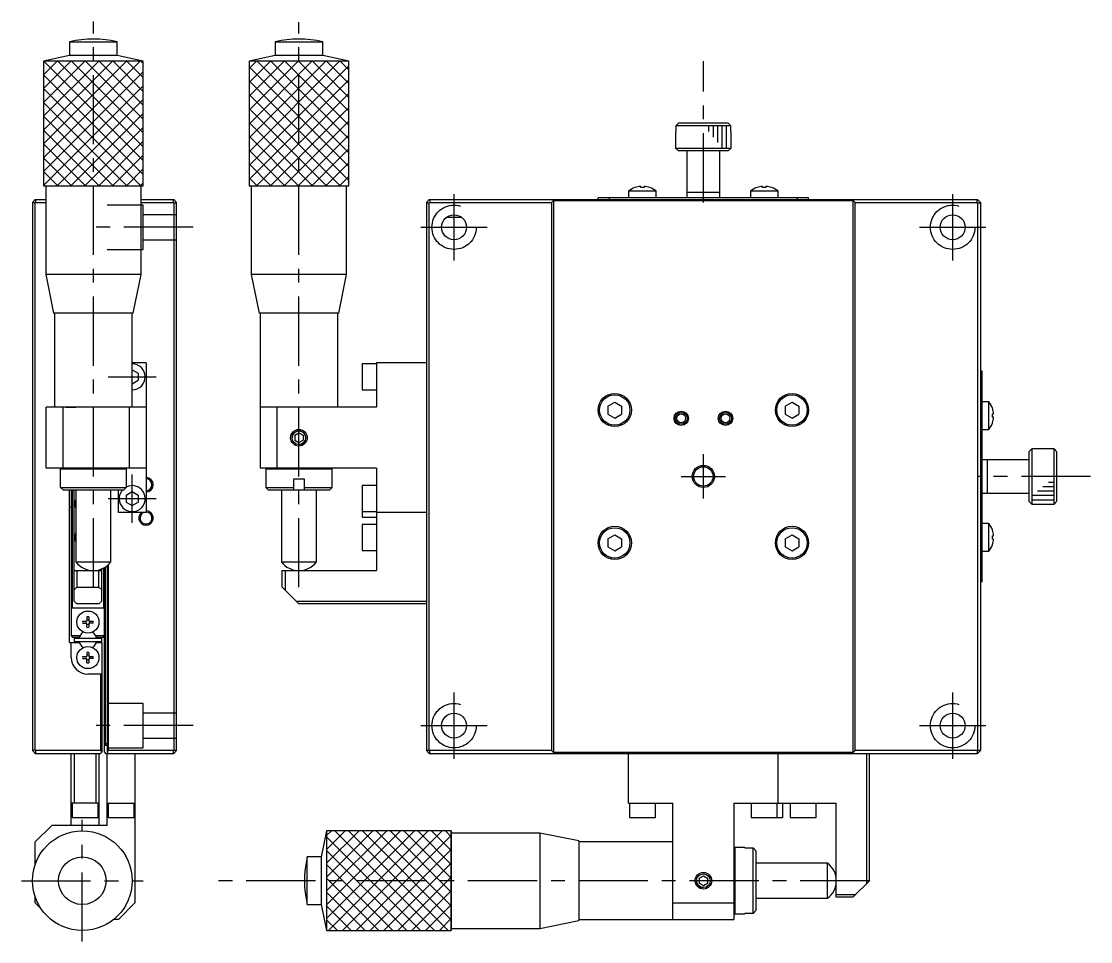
# Model space of a CAD drawing. Extents: x 70 to 511, y -30 to 239.
# Drawn here: x 318 to 511, y 40.5 to 206.7 of the extents above; entities that cross this region are included whole.
import ezdxf

# ---------------------------------------------------------------- set-up
doc = ezdxf.new("R2010")
doc.units = 0
doc.header["$LTSCALE"] = 10
doc.linetypes.add('CENTER', pattern=[2, 1.25, -0.25, 0.25, -0.25])
doc.linetypes.add('DASHED', pattern=[3.5, 2, -1.5])
doc.layers.get('0').update_dxf_attribs({"linetype": 'CONTINUOUS'})
doc.layers.add('CENTER', color=1, linetype='CENTER')

msp = doc.modelspace()

# ---------------------------------------------------------------- linework, layer by layer
at = {"color": 7, "linetype": 'CONTINUOUS'}
for p, q in [((326.7, 202.975), (335.3, 202.975)), ((326.7, 202.975), (326.7, 200.475)), ((335.3, 200.475), (335.3, 202.975)), ((363.8, 202.975), (363.8, 200.475)), ((363.8, 202.975), (372.4, 202.975)), ((372.4, 200.475), (372.4, 202.975)), ((326.7, 200.475), (322, 199.475)), ((340, 199.475), (322, 199.475)), ((322, 199.475), (322, 176.975)), ((322, 199.475), (322, 176.975)), ((340, 199.475), (322, 199.475)), ((335.3, 200.475), (326.7, 200.475)), ((340, 199.475), (335.3, 200.475)), ((340, 176.975), (340, 199.475)), ((340, 176.975), (340, 199.475)), ((363.8, 200.475), (359.1, 199.475)), ((377.1, 199.475), (359.1, 199.475)), ((359.1, 199.475), (359.1, 176.975)), ((359.1, 199.475), (359.1, 176.975)), ((377.1, 199.475), (359.1, 199.475)), ((372.4, 200.475), (363.8, 200.475)), ((377.1, 199.475), (372.4, 200.475)), ((377.1, 176.975), (377.1, 199.475)), ((377.1, 176.975), (377.1, 199.475)), ((436.125063, 187.775), (436.627864, 188.275)), ((446.074937, 187.775), (436.125063, 187.775)), ((436.125063, 187.775), (436.125063, 186.775)), ((445.572136, 188.275), (436.627864, 188.275)), ((445.572136, 188.275), (446.074937, 187.775)), ((446.074937, 186.775), (446.074937, 187.775)), ((436.1, 186.775), (436.1, 183.775)), ((436.125063, 186.775), (436.1, 186.775)), ((446.1, 186.775), (446.074937, 186.775)), ((446.1, 183.775), (446.1, 186.775)), ((436.1, 183.775), (446.1, 183.775)), ((436.1, 183.775), (436.6, 183.275)), ((445.6, 183.275), (446.1, 183.775)), ((445.6, 183.275), (436.6, 183.275)), ((438.1, 183.275), (438.1, 174.775)), ((444.1, 174.775), (444.1, 183.275)), ((322, 176.975), (340, 176.975)), ((322, 176.975), (340, 176.975)), ((322.4, 176.975), (322.4, 160.975)), ((339.6, 160.975), (339.6, 176.975)), ((359.1, 176.975), (377.1, 176.975)), ((359.1, 176.975), (377.1, 176.975)), ((359.5, 176.975), (359.5, 160.975)), ((376.7, 160.975), (376.7, 176.975)), ((427.6, 175.997499), (427.6, 174.775)), ((432.6, 175.997499), (427.6, 175.997499)), ((428.783755, 176.640302), (428.75, 176.640302)), ((429.8, 176.640302), (429.8, 176.852436)), ((430.4, 176.640302), (429.8, 176.640302)), ((430.4, 176.852436), (430.4, 176.640302)), ((431.45, 176.640302), (431.416245, 176.640302)), ((432.6, 174.775), (432.6, 175.997499)), ((444.1, 175.775), (438.1, 175.775)), ((449.6, 175.997499), (449.6, 174.775)), ((454.6, 175.997499), (449.6, 175.997499)), ((450.783755, 176.640302), (450.75, 176.640302)), ((451.8, 176.640302), (451.8, 176.852436)), ((452.4, 176.640302), (451.8, 176.640302)), ((452.4, 176.852436), (452.4, 176.640302)), ((453.45, 176.640302), (453.416245, 176.640302)), ((454.6, 174.775), (454.6, 175.997499)), ((320.5, 174.475), (320, 173.975)), ((320, 173.975), (320, 74.975)), ((320.5, 173.875), (320, 173.875)), ((320.5, 174.475), (322.4, 174.475)), ((320.5, 173.875), (320.6, 173.975)), ((320.5, 75.075), (320.5, 173.875)), ((320.6, 173.975), (320.6, 174.475)), ((320.6, 173.975), (322.4, 173.975)), ((339.6, 174.475), (345.5, 174.475)), ((339.6, 173.975), (345.4, 173.975)), ((345.4, 174.475), (345.4, 173.975)), ((345.4, 173.975), (345.5, 173.875)), ((346, 173.975), (345.5, 174.475)), ((345.5, 173.875), (346, 173.875)), ((345.5, 173.875), (345.5, 75.075)), ((346, 74.975), (346, 173.975)), ((391.6, 174.475), (391.1, 173.975)), ((391.1, 173.975), (391.1, 74.975)), ((391.1, 173.875), (391.6, 173.875)), ((391.6, 174.475), (490.6, 174.475)), ((391.6, 173.875), (391.7, 173.975)), ((391.6, 75.075), (391.6, 173.875)), ((391.7, 174.475), (391.7, 173.975)), ((391.7, 173.975), (413.7, 173.975)), ((413.7, 173.975), (414.05, 174.325)), ((413.7, 173.975), (413.7, 74.975)), ((414.05, 174.325), (468.15, 174.325)), ((414.05, 174.325), (414.05, 74.625)), ((422.1, 174.475), (422.1, 174.775)), ((460.1, 174.775), (422.1, 174.775)), ((460.1, 174.475), (460.1, 174.775)), ((468.15, 174.325), (468.5, 173.975)), ((468.15, 74.625), (468.15, 174.325)), ((468.5, 173.975), (490.5, 173.975)), ((468.5, 74.975), (468.5, 173.975)), ((490.5, 173.975), (490.5, 174.475)), ((490.5, 173.975), (490.6, 173.875)), ((491.1, 173.975), (490.6, 174.475)), ((490.6, 173.875), (491.1, 173.875)), ((490.6, 173.875), (490.6, 75.075)), ((491.1, 173.975), (491.1, 74.975)), ((394.803008, 171.313562), (397.396992, 171.313562)), ((339.6, 160.975), (322.4, 160.975)), ((322.4, 160.975), (323.8, 153.975)), ((338.2, 153.975), (339.6, 160.975)), ((359.5, 160.975), (360.9, 153.975)), ((376.7, 160.975), (359.5, 160.975)), ((375.3, 153.975), (376.7, 160.975)), ((338.2, 153.975), (323.8, 153.975)), ((324, 153.975), (324, 136.975)), ((338, 136.975), (338, 153.975)), ((375.3, 153.975), (360.9, 153.975)), ((361.1, 153.975), (361.1, 125.975)), ((375.1, 136.975), (375.1, 153.975)), ((340.5, 144.975), (338, 144.975)), ((340.5, 144.975), (340.5, 117.975)), ((382.1, 144.825), (379.5, 144.825)), ((379.5, 144.825), (379.5, 140.125)), ((382.1, 144.975), (382.1, 136.975)), ((391.1, 144.975), (382.1, 144.975)), ((338, 143.745171), (339.1, 143.110085)), ((339.1, 143.110085), (339.1, 141.839915)), ((491.4, 143.475), (491.1, 143.475)), ((491.4, 105.475), (491.4, 143.475)), ((338, 141.204829), (339.1, 141.839915)), ((379.5, 140.125), (382.1, 140.125)), ((423.85, 137.196688), (425.1, 137.918376)), ((423.85, 137.196688), (423.85, 135.753312)), ((425.1, 137.918376), (426.35, 137.196688)), ((426.35, 137.196688), (426.35, 135.753312)), ((455.85, 137.196688), (457.1, 137.918376)), ((455.85, 137.196688), (455.85, 135.753312)), ((457.1, 137.918376), (458.35, 137.196688)), ((458.35, 137.196688), (458.35, 135.753312)), ((492.622499, 137.975), (491.4, 137.975)), ((492.622499, 132.975), (492.622499, 137.975)), ((322.5, 125.975), (322.5, 136.975)), ((340.5, 136.975), (322.5, 136.975)), ((325.5, 136.975), (325.5, 125.975)), ((337.5, 125.975), (337.5, 136.975)), ((382.1, 136.975), (361.1, 136.975)), ((364.1, 136.975), (364.1, 125.975)), ((423.85, 135.753312), (425.1, 135.031624)), ((425.1, 135.031624), (426.35, 135.753312)), ((455.85, 135.753312), (457.1, 135.031624)), ((457.1, 135.031624), (458.35, 135.753312)), ((493.265302, 136.791245), (493.265302, 136.825)), ((493.265302, 135.775), (493.477436, 135.775)), ((493.265302, 135.175), (493.265302, 135.775)), ((493.477436, 135.175), (493.265302, 135.175)), ((493.265302, 134.125), (493.265302, 134.158755)), ((367.35, 131.908013), (368.1, 132.341025)), ((367.35, 131.908013), (367.35, 131.041987)), ((368.1, 132.341025), (368.85, 131.908013)), ((368.85, 131.908013), (368.85, 131.041987)), ((491.4, 132.975), (492.622499, 132.975)), ((367.35, 131.041987), (368.1, 130.608975)), ((368.1, 130.608975), (368.85, 131.041987)), ((500.4, 129.475), (499.9, 128.975)), ((500.4, 129.475), (500.4, 119.475)), ((503.4, 129.475), (500.4, 129.475)), ((503.4, 129.449899), (503.4, 129.475)), ((504.4, 129.449899), (503.4, 129.449899)), ((504.4, 119.500025), (504.4, 129.449899)), ((504.4, 129.449899), (504.9, 128.947098)), ((499.9, 127.475), (491.4, 127.475)), ((492.4, 121.475), (492.4, 127.475)), ((499.9, 119.975), (499.9, 128.975)), ((504.9, 120.002826), (504.9, 128.947098)), ((340.5, 125.975), (322.5, 125.975)), ((325.2, 125.975), (325, 125.775)), ((337, 125.775), (325, 125.775)), ((325, 125.775), (325, 123.975)), ((337, 125.775), (336.8, 125.975)), ((337, 123.975), (337, 125.775)), ((382.1, 125.975), (361.1, 125.975)), ((362.3, 125.975), (362.1, 125.775)), ((362.1, 125.775), (362.1, 122.475)), ((374.1, 125.775), (362.1, 125.775)), ((374.1, 125.775), (373.9, 125.975)), ((374.1, 122.475), (374.1, 125.775)), ((382.1, 125.975), (382.1, 107.475)), ((325.08392, 123.975), (325, 123.975)), ((325.08392, 122.475), (325.08392, 123.975)), ((337, 123.975), (336.91608, 123.975)), ((336.91608, 123.975), (336.91608, 122.475)), ((369.1, 123.975), (367.1, 123.975)), ((367.1, 123.975), (367.1, 121.975)), ((369.1, 121.975), (369.1, 123.975)), ((325.08392, 122.475), (336.91608, 122.475)), ((325.591673, 121.975), (325.08392, 122.475)), ((336.408327, 121.975), (325.591673, 121.975)), ((326.7, 94.475), (326.7, 121.975)), ((327, 121.975), (327, 95.675)), ((327.2, 100.675), (327.2, 121.975)), ((327.5, 101.975), (327.5, 121.975)), ((327.825, 121.975), (327.825, 109.04218)), ((334.175, 109.04218), (334.175, 121.975)), ((335.5, 117.975), (335.5, 121.97498)), ((336.91608, 122.475), (336.408327, 121.975)), ((336.9, 121.110085), (338, 121.745171)), ((338, 121.745171), (339.1, 121.110085)), ((362.1, 122.475), (367.1, 122.475)), ((362.1, 122.475), (362.6, 121.975)), ((373.6, 121.975), (362.6, 121.975)), ((364.925, 121.975), (364.925, 109.04218)), ((369.1, 122.475), (374.1, 122.475)), ((371.275, 109.04218), (371.275, 121.975)), ((373.6, 121.975), (374.1, 122.475)), ((382.1, 122.825), (379.5, 122.825)), ((379.5, 122.825), (379.5, 117.125)), ((336.9, 121.110085), (336.9, 119.839915)), ((336.9, 119.839915), (338, 119.204829)), ((338, 119.204829), (339.1, 119.839915)), ((339.1, 121.110085), (339.1, 119.839915)), ((491.4, 121.475), (499.9, 121.475)), ((499.9, 119.975), (500.4, 119.475)), ((504.9, 120.002826), (504.4, 119.500025)), ((326.7, 118.975), (327, 118.975)), ((340.5, 117.975), (335.5, 117.975)), ((379.5, 118.125), (382.1, 118.125)), ((391.1, 117.975), (382.1, 117.975)), ((500.4, 119.475), (503.4, 119.475)), ((503.4, 119.475), (503.4, 119.500101)), ((503.4, 119.500025), (504.4, 119.500025)), ((379.5, 117.125), (382.1, 117.125)), ((382.1, 115.825), (379.5, 115.825)), ((379.5, 115.825), (379.5, 111.125)), ((492.622499, 115.975), (491.4, 115.975)), ((492.622499, 110.975), (492.622499, 115.975)), ((423.85, 113.196688), (425.1, 113.918376)), ((425.1, 113.918376), (426.35, 113.196688)), ((455.85, 113.196688), (457.1, 113.918376)), ((457.1, 113.918376), (458.35, 113.196688)), ((493.265302, 114.791245), (493.265302, 114.825)), ((423.85, 113.196688), (423.85, 111.753312)), ((426.35, 113.196688), (426.35, 111.753312)), ((455.85, 113.196688), (455.85, 111.753312)), ((458.35, 113.196688), (458.35, 111.753312)), ((493.265302, 113.775), (493.477436, 113.775)), ((493.265302, 113.175), (493.265302, 113.775)), ((493.477436, 113.175), (493.265302, 113.175)), ((493.265302, 112.125), (493.265302, 112.158755)), ((379.5, 111.125), (382.1, 111.125)), ((423.85, 111.753312), (425.1, 111.031624)), ((425.1, 111.031624), (426.35, 111.753312)), ((455.85, 111.753312), (457.1, 111.031624)), ((457.1, 111.031624), (458.35, 111.753312)), ((491.4, 110.975), (492.622499, 110.975)), ((327.825, 109.04218), (334.175, 109.04218)), ((333.2, 76.175), (333.2, 108.134498)), ((333.5, 108.352657), (333.5, 74.675)), ((333.7, 74.975), (333.7, 108.523885)), ((364.925, 109.04218), (371.275, 109.04218)), ((327.5, 107.475), (332.5, 107.475)), ((328, 107.475), (328, 104.475)), ((332, 104.475), (332, 107.475)), ((332.5, 101.975), (332.5, 107.767057)), ((332.8, 107.903042), (332.8, 100.675)), ((333, 74.675), (333, 108.011055)), ((365.1, 104.475), (365.1, 107.475)), ((365.1, 107.475), (382.1, 107.475)), ((365.6, 107.475), (365.6, 103.975)), ((328, 104.475), (327.5, 103.975)), ((328, 104.475), (332, 104.475)), ((332.5, 103.975), (332, 104.475)), ((368.1, 101.475), (365.1, 104.475)), ((491.4, 105.475), (491.1, 105.475)), ((333, 100.675), (327, 100.675)), ((327.5, 101.975), (328, 101.475)), ((332, 101.475), (328, 101.475)), ((332.5, 101.975), (332, 101.475)), ((367.6, 101.975), (391.1, 101.975)), ((391.1, 101.475), (368.1, 101.475)), ((329.8, 99.103709), (329.8, 98.375)), ((330.2, 99.103709), (330.2, 98.375)), ((329.071291, 98.375), (329.8, 98.375)), ((329.071291, 97.975), (329.8, 97.975)), ((329.8, 97.246291), (329.8, 97.975)), ((330.2, 98.375), (330.928709, 98.375)), ((330.2, 97.975), (330.2, 97.246291)), ((330.928709, 97.975), (330.2, 97.975)), ((327, 95.775), (328.628812, 95.775)), ((327, 95.675), (327.2, 95.475)), ((327.2, 95.475), (328.455588, 95.475)), ((327.5, 95.275002), (332.5, 95.275002)), ((327.5, 95.275), (327.5, 94.675)), ((327.5, 94.675), (332.5, 94.675)), ((328.625185, 95.76875), (328.455588, 95.475)), ((331.371188, 95.775), (333, 95.775)), ((331.374815, 95.76875), (331.544412, 95.475)), ((331.544412, 95.475), (332.8, 95.475)), ((332.5, 94.675), (332.5, 95.275)), ((332.8, 95.475), (333, 95.675)), ((326.7, 94.475), (328.455588, 94.475)), ((327, 91.775), (327, 94.475)), ((328.455588, 94.475), (328.625185, 94.18125)), ((329.8, 92.703709), (329.8, 91.975)), ((330.2, 92.703709), (330.2, 91.975)), ((331.374815, 94.18125), (331.544412, 94.475)), ((331.544412, 94.475), (332.5, 94.475)), ((332.5, 94.475), (332.5, 74.675)), ((329.071291, 91.975), (329.8, 91.975)), ((329.071291, 91.575), (329.8, 91.575)), ((329.8, 90.846291), (329.8, 91.575)), ((330.2, 91.975), (330.928709, 91.975)), ((330.2, 91.575), (330.2, 90.846291)), ((330.928709, 91.575), (330.2, 91.575)), ((332.5, 88.775), (330, 88.775)), ((332.3, 88.775), (332.3, 74.975)), ((333.2, 76.175), (333, 75.975)), ((333.5, 75.875), (333, 75.875)), ((333.5, 76.175), (333.2, 76.175)), ((320.5, 75.075), (320, 75.075)), ((320.5, 74.475), (320, 74.975)), ((320.6, 74.975), (320.5, 75.075)), ((320.5, 74.475), (332.3, 74.475)), ((332.3, 74.975), (320.6, 74.975)), ((320.6, 74.475), (320.6, 74.975)), ((327, 61.475), (327, 74.475)), ((327.5, 74.475), (327.5, 65.475)), ((331.5, 65.475), (331.5, 74.475)), ((332, 74.475), (332, 61.475)), ((332.5, 74.775), (332.3, 74.975)), ((332.5, 74.675), (332.3, 74.475)), ((333, 74.675), (333.2, 74.475)), ((333.2, 74.475), (345.5, 74.475)), ((333.7, 74.975), (333.5, 74.775)), ((333.5, 74.675), (333.7, 74.475)), ((333.5, 61.475), (333.5, 74.475)), ((345.4, 74.975), (333.7, 74.975)), ((338.5, 74.475), (338.5, 47.475)), ((345.5, 75.075), (345.4, 74.975)), ((345.4, 74.975), (345.4, 74.475)), ((345.5, 75.075), (346, 75.075)), ((346, 74.975), (345.5, 74.475)), ((391.1, 75.075), (391.6, 75.075)), ((391.1, 74.975), (391.6, 74.475)), ((391.7, 74.975), (391.6, 75.075)), ((391.6, 74.475), (490.6, 74.475)), ((413.7, 74.975), (391.7, 74.975)), ((391.7, 74.475), (391.7, 74.975)), ((414.05, 74.625), (413.7, 74.975)), ((468.15, 74.625), (414.05, 74.625)), ((427.6, 65.475), (427.6, 74.475)), ((454.6, 65.475), (454.6, 74.475)), ((468.5, 74.975), (468.15, 74.625)), ((490.5, 74.975), (468.5, 74.975)), ((470.6, 50.975), (470.6, 74.475)), ((471.1, 51.475), (471.1, 74.475)), ((490.6, 75.075), (490.5, 74.975)), ((490.5, 74.975), (490.5, 74.475)), ((490.6, 75.075), (491.1, 75.075)), ((490.6, 74.475), (491.1, 74.975)), ((332, 65.475), (327, 65.475)), ((327.15, 65.475), (327.15, 62.875)), ((331.85, 62.875), (331.85, 65.475)), ((333.5, 65.475), (338.5, 65.475)), ((333.65, 65.475), (333.65, 62.875)), ((338.35, 62.875), (338.35, 65.475)), ((427.6, 65.475), (435.6, 65.475)), ((427.75, 65.475), (427.75, 62.875)), ((432.45, 62.875), (432.45, 65.475)), ((435.6, 44.475), (435.6, 65.475)), ((446.6, 65.475), (465.1, 65.475)), ((446.6, 65.475), (446.6, 44.475)), ((449.75, 65.475), (449.75, 62.875)), ((454.45, 62.875), (454.45, 65.475)), ((455.45, 62.875), (455.45, 65.475)), ((456.75, 65.475), (456.75, 62.875)), ((461.45, 62.875), (461.45, 65.475)), ((465.1, 48.475), (465.1, 65.475)), ((327.15, 62.875), (331.85, 62.875)), ((333.65, 62.875), (338.35, 62.875)), ((427.75, 62.875), (432.45, 62.875)), ((449.75, 62.875), (455.45, 62.875)), ((456.75, 62.875), (461.45, 62.875)), ((323.5, 61.475), (320.5, 58.475)), ((333.5, 61.475), (323.5, 61.475)), ((373.1, 60.475), (372.1, 55.775)), ((373.1, 60.475), (373.1, 42.475)), ((395.6, 60.475), (373.1, 60.475)), ((395.6, 60.475), (373.1, 60.475)), ((373.1, 60.475), (373.1, 42.475)), ((395.6, 60.475), (395.6, 42.475)), ((395.6, 42.475), (395.6, 60.475)), ((411.6, 60.075), (395.6, 60.075)), ((418.6, 58.675), (411.6, 60.075)), ((411.6, 60.075), (411.6, 42.875)), ((320.5, 54.43304), (320.5, 58.475)), ((418.6, 58.675), (418.6, 44.275)), ((435.6, 58.475), (418.6, 58.475)), ((446.8, 57.475), (446.6, 57.275)), ((446.8, 57.475), (446.8, 45.475)), ((448.6, 57.475), (446.8, 57.475)), ((448.6, 57.475), (448.6, 57.39108)), ((448.6, 57.39108), (450.1, 57.39108)), ((450.1, 45.55892), (450.1, 57.39108)), ((450.1, 57.39108), (450.6, 56.883327)), ((450.6, 56.883327), (450.6, 46.066673)), ((372.1, 55.775), (369.6, 55.775)), ((369.6, 47.175), (369.6, 55.775)), ((372.1, 55.775), (372.1, 47.175)), ((463.53282, 54.65), (450.6, 54.65)), ((463.53282, 48.3), (463.53282, 54.65)), ((440.35, 51.908013), (441.1, 52.341025)), ((441.1, 52.341025), (441.85, 51.908013)), ((440.35, 51.908013), (440.35, 51.041987)), ((440.35, 51.041987), (441.1, 50.608975)), ((441.1, 50.608975), (441.85, 51.041987)), ((441.85, 51.908013), (441.85, 51.041987)), ((471.1, 51.475), (468.1, 48.475)), ((320.5, 47.475), (320.5, 48.51696)), ((450.6, 48.3), (463.53282, 48.3)), ((465.1, 48.975), (468.6, 48.975)), ((468.1, 48.475), (465.1, 48.475)), ((320.5, 47.475), (321.551042, 46.423958)), ((338.5, 47.475), (335.5, 44.475)), ((369.6, 47.175), (372.1, 47.175)), ((372.1, 47.175), (373.1, 42.475)), ((435.6, 47.475), (446.6, 47.475)), ((335.5, 44.475), (334.656854, 44.475)), ((418.6, 44.475), (446.6, 44.475)), ((446.6, 45.675), (446.8, 45.475)), ((446.8, 45.475), (448.6, 45.475)), ((450.1, 45.55892), (448.6, 45.55892)), ((448.6, 45.55892), (448.6, 45.475)), ((450.6, 46.066673), (450.1, 45.55892)), ((373.1, 42.475), (395.6, 42.475)), ((373.1, 42.475), (395.6, 42.475)), ((395.6, 42.875), (411.6, 42.875)), ((411.6, 42.875), (418.6, 44.275))]:
    msp.add_line(p, q, dxfattribs=at)
at = {"color": 3, "linetype": 'CONTINUOUS'}
for p, q in [((322, 197.025), (324.45, 199.475)), ((322, 194.525), (326.95, 199.475)), ((322, 192.025), (329.45, 199.475)), ((322, 189.525), (331.95, 199.475)), ((322, 187.025), (334.45, 199.475)), ((322, 184.525), (336.95, 199.475)), ((322, 182.025), (339.45, 199.475)), ((322.05, 199.475), (340, 181.525)), ((324.55, 199.475), (340, 184.025)), ((327.05, 199.475), (340, 186.525)), ((329.55, 199.475), (340, 189.025)), ((332.05, 199.475), (340, 191.525)), ((334.55, 199.475), (340, 194.025)), ((337.05, 199.475), (340, 196.525)), ((339.55, 199.475), (340, 199.025)), ((359.1, 198.125), (360.45, 199.475)), ((359.1, 195.625), (362.95, 199.475)), ((359.1, 193.125), (365.45, 199.475)), ((359.1, 190.625), (367.95, 199.475)), ((359.1, 188.125), (370.45, 199.475)), ((359.1, 185.625), (372.95, 199.475)), ((359.1, 183.125), (375.45, 199.475)), ((360.55, 199.475), (377.1, 182.925)), ((363.05, 199.475), (377.1, 185.425)), ((365.55, 199.475), (377.1, 187.925)), ((368.05, 199.475), (377.1, 190.425)), ((370.55, 199.475), (377.1, 192.925)), ((373.05, 199.475), (377.1, 195.425)), ((375.55, 199.475), (377.1, 197.925)), ((322, 179.525), (340, 197.525)), ((322, 197.025), (340, 179.025)), ((359.1, 180.625), (377.1, 198.625)), ((359.1, 198.425), (377.1, 180.425)), ((322, 177.025), (340, 195.025)), ((359.1, 178.125), (377.1, 196.125)), ((359.1, 195.925), (377.1, 177.925)), ((322, 194.525), (339.55, 176.975)), ((359.1, 193.425), (375.55, 176.975)), ((360.45, 176.975), (377.1, 193.625)), ((322, 192.025), (337.05, 176.975)), ((324.45, 176.975), (340, 192.525)), ((362.95, 176.975), (377.1, 191.125)), ((322, 189.525), (334.55, 176.975)), ((326.95, 176.975), (340, 190.025)), ((359.1, 190.925), (373.05, 176.975)), ((329.45, 176.975), (340, 187.525)), ((359.1, 188.425), (370.55, 176.975)), ((365.45, 176.975), (377.1, 188.625)), ((442.1, 186.775), (442.1, 187.775)), ((442.9, 185.775), (442.9, 187.775)), ((443.7, 184.775), (443.7, 187.775)), ((444.5, 183.775), (444.5, 187.775)), ((445.3, 183.775), (445.3, 187.775)), ((322, 187.025), (332.05, 176.975)), ((359.1, 185.925), (368.05, 176.975)), ((367.95, 176.975), (377.1, 186.125)), ((322, 184.525), (329.55, 176.975)), ((331.95, 176.975), (340, 185.025)), ((359.1, 183.425), (365.55, 176.975)), ((370.45, 176.975), (377.1, 183.625)), ((322, 182.025), (327.05, 176.975)), ((334.45, 176.975), (340, 182.525)), ((322, 179.525), (324.55, 176.975)), ((336.95, 176.975), (340, 180.025)), ((359.1, 180.925), (363.05, 176.975)), ((372.95, 176.975), (377.1, 181.125)), ((359.1, 178.425), (360.55, 176.975)), ((375.45, 176.975), (377.1, 178.625)), ((322, 177.025), (322.05, 176.975)), ((339.45, 176.975), (340, 177.525)), ((424.1, 174.775), (424.1, 174.475)), ((458.1, 174.475), (458.1, 174.775)), ((491.4, 141.475), (491.1, 141.475)), ((501.4, 121.875), (504.4, 121.875)), ((502.4, 122.675), (504.4, 122.675)), ((503.4, 123.475), (504.4, 123.475)), ((500.4, 121.075), (504.4, 121.075)), ((500.4, 120.275), (504.4, 120.275)), ((491.1, 107.475), (491.4, 107.475)), ((373.1, 59.625), (373.95, 60.475)), ((373.1, 57.125), (376.45, 60.475)), ((373.1, 54.625), (378.95, 60.475)), ((373.1, 52.125), (381.45, 60.475)), ((373.1, 49.625), (383.95, 60.475)), ((373.1, 47.125), (386.45, 60.475)), ((373.1, 44.625), (388.95, 60.475)), ((373.45, 42.475), (391.45, 60.475)), ((374.55, 60.475), (392.55, 42.475)), ((375.95, 42.475), (393.95, 60.475)), ((377.05, 60.475), (395.05, 42.475)), ((379.55, 60.475), (395.6, 44.425)), ((382.05, 60.475), (395.6, 46.925)), ((384.55, 60.475), (395.6, 49.425)), ((387.05, 60.475), (395.6, 51.925)), ((389.55, 60.475), (395.6, 54.425)), ((392.05, 60.475), (395.6, 56.925)), ((394.55, 60.475), (395.6, 59.425)), ((373.1, 59.425), (390.05, 42.475)), ((378.45, 42.475), (395.6, 59.625)), ((373.1, 56.925), (387.55, 42.475)), ((380.95, 42.475), (395.6, 57.125)), ((373.1, 54.425), (385.05, 42.475)), ((383.45, 42.475), (395.6, 54.625)), ((385.95, 42.475), (395.6, 52.125)), ((373.1, 51.925), (382.55, 42.475)), ((373.1, 49.425), (380.05, 42.475)), ((388.45, 42.475), (395.6, 49.625)), ((373.1, 46.925), (377.55, 42.475)), ((390.95, 42.475), (395.6, 47.125)), ((373.1, 44.425), (375.05, 42.475)), ((393.45, 42.475), (395.6, 44.625))]:
    msp.add_line(p, q, dxfattribs=at)
at = {"color": 3, "linetype": 'DASHED'}
for p, q in [((340, 173.475), (333.5, 173.475)), ((340, 165.475), (340, 173.475)), ((346, 171.725), (340, 171.725)), ((340, 167.225), (346, 167.225)), ((333.5, 165.475), (340, 165.475)), ((326, 136.975), (327.825, 136.975)), ((327.825, 109.04218), (334.175, 109.04218)), ((364.925, 109.04218), (371.275, 109.04218)), ((340, 83.475), (333.5, 83.475)), ((340, 75.475), (340, 83.475)), ((346, 81.725), (340, 81.725)), ((340, 77.225), (346, 77.225)), ((333.5, 75.475), (340, 75.475)), ((463.53282, 48.3), (463.53282, 54.65))]:
    msp.add_line(p, q, dxfattribs=at)
for centre in [(396.1, 169.475), (486.1, 169.475), (396.1, 79.475), (486.1, 79.475)]:
    msp.add_circle(centre, 4, dxfattribs=at)
at = {"color": 7, "linetype": 'CONTINUOUS'}
for centre, radius in [((396.1, 169.475), 2.25), ((486.1, 169.475), 2.25), ((425.1, 136.475), 3), ((425.1, 136.475), 2.75), ((457.1, 136.475), 3), ((457.1, 136.475), 2.75), ((437.1, 134.975), 1.075), ((437.1, 134.975), 0.8), ((445.1, 134.975), 1.075), ((445.1, 134.975), 0.8), ((441.1, 124.475), 2), ((441.1, 124.475), 1.75), ((425.1, 112.475), 3), ((425.1, 112.475), 2.75), ((457.1, 112.475), 3), ((457.1, 112.475), 2.75), ((330, 98.175), 2), ((330, 91.775), 2), ((396.1, 79.475), 2.25), ((486.1, 79.475), 2.25), ((329, 51.475), 9), ((329, 51.475), 4.3)]:
    msp.add_circle(centre, radius, dxfattribs=at)
at = {"color": 3, "linetype": 'CONTINUOUS'}
for centre, radius in [((437.1, 134.975), 1.3), ((437.1, 134.975), 1.075), ((445.1, 134.975), 1.3), ((445.1, 134.975), 1.075), ((368.1, 131.475), 1.5), ((441.1, 51.475), 1.5)]:
    msp.add_circle(centre, radius, dxfattribs=at)
at = {"color": 9, "linetype": 'CONTINUOUS'}
for centre in [(368.1, 131.475), (441.1, 51.475)]:
    msp.add_circle(centre, 1.25, dxfattribs=at)
at = {"color": 7, "linetype": 'CONTINUOUS'}
for centre, radius, start, end in [((331, 184.735), 18.74, 76.734971, 103.265029), ((368.1, 184.735), 18.74, 76.734971, 103.265029), ((430.1, 172.875), 4, 109.724634, 128.682187), ((430.1, 172.875), 3.988734, 94.313394, 109.268203), ((430.1, 172.875), 3.988734, 70.731797, 85.686606), ((430.1, 172.875), 4, 51.317813, 70.275366), ((452.1, 172.875), 4, 109.724634, 128.682187), ((452.1, 172.875), 3.988734, 94.313394, 109.268203), ((452.1, 172.875), 3.988734, 70.731797, 85.686606), ((452.1, 172.875), 4, 51.317813, 70.275366), ((338, 142.475), 2.35, 270, 90), ((489.5, 135.475), 4, 19.724634, 38.682187), ((489.5, 135.475), 3.988734, 4.313394, 19.268203), ((489.5, 135.475), 3.988734, 340.731797, 355.686606), ((489.5, 135.475), 4, 321.317813, 340.275366), ((368.1, 131.475), 1.25, 270, 180), ((340.5, 122.975), 1.075, 270, 90), ((338, 120.475), 2.35, 140.334987, 117.467322), ((330, 119.475), 2.35, 157.7487, 202.2513), ((340.5, 116.975), 1.075, 111.528904, 90), ((489.5, 113.475), 4, 19.724634, 38.682187), ((330, 113.475), 2.35, 157.7487, 202.2513), ((489.5, 113.475), 3.988734, 4.313394, 19.268203), ((489.5, 113.475), 4, 321.317813, 340.275366), ((489.5, 113.475), 3.988734, 340.731797, 355.686606), ((331, 111.475156), 4, 217.462651, 322.537349), ((368.1, 111.475156), 4, 217.462651, 322.537349), ((330, 98.175), 0.95, 77.846803, 102.153197), ((330, 98.175), 0.435085, 62.633517, 117.366483), ((330, 98.175), 0.95, 167.846803, 192.153197), ((330, 98.175), 0.435085, 152.633517, 207.366483), ((330, 98.175), 0.435085, 242.633517, 297.366483), ((330, 98.175), 0.95, 257.846803, 282.153197), ((330, 98.175), 0.435085, 332.633517, 27.366483), ((330, 98.175), 0.95, 347.846803, 12.153197), ((330, 94.975001), 1.5875, 135.000026, 169.10691), ((330, 94.975001), 1.5875, 190.89307, 210), ((330.114905, 94.860095), 1.75, 121.881532, 135), ((330, 94.975001), 1.5875, 120.433263, 134.99975), ((330, 94.975001), 1.5875, 45.000249, 59.566737), ((329.885095, 94.860095), 1.75, 45, 58.118467), ((330, 94.975), 1.5875, 30.260814, 45), ((330, 94.975001), 1.5875, 10.893016, 30.260783), ((330, 94.975001), 1.5875, 329.999969, 349.10691), ((330, 94.975001), 1.5875, 210.000031, 239.566818), ((330.114905, 95.089905), 1.75, 225, 238.118467), ((330, 91.775), 0.95, 77.846803, 102.153197), ((330, 94.975001), 1.5875, 300.433182, 315.00025), ((329.885095, 95.089905), 1.75, 301.881533, 315), ((330, 94.975), 1.5875, 315, 330), ((330, 91.775), 3, 180, 270), ((330, 91.775), 0.95, 167.846803, 192.153197), ((330, 91.775), 0.435085, 152.633517, 207.366483), ((330, 91.775), 0.435085, 62.633517, 117.366483), ((330, 91.775), 0.435085, 242.633517, 297.366483), ((330, 91.775), 0.95, 257.846803, 282.153197), ((330, 91.775), 0.435085, 332.633517, 27.366483), ((330, 91.775), 0.95, 347.846803, 12.153197), ((387.84, 51.475), 18.74, 166.734971, 193.265029), ((461.099844, 51.475), 4, 307.462651, 52.537349), ((441.1, 51.475), 1.25, 180, 270)]:
    msp.add_arc(centre, radius, start, end, dxfattribs=at)
at = {"color": 9, "linetype": 'CONTINUOUS'}
for centre, start in [((340.5, 122.975), 270), ((340.5, 116.975), 129.715137)]:
    msp.add_arc(centre, 1.3, start, 90, dxfattribs=at)
at = {"layer": 'CENTER', "color": 1, "linetype": 'CENTER'}
for p, q in [((331, 104.475), (331, 206.66)), ((368.1, 104.475), (368.1, 206.545)), ((441.1, 173.975), (441.1, 199.475)), ((396.1, 163.475), (396.1, 175.475)), ((486.1, 163.475), (486.1, 175.475)), ((349, 169.475), (331.5, 169.475)), ((390.1, 169.475), (402.1, 169.475)), ((480.1, 169.475), (492.1, 169.475)), ((338, 138.125), (338, 146.825)), ((333.65, 142.475), (342.35, 142.475)), ((441.1, 120.475), (441.1, 128.475)), ((338, 116.125), (338, 124.825)), ((437.1, 124.475), (445.1, 124.475)), ((511, 124.475), (490.6, 124.475)), ((333.65, 120.475), (342.35, 120.475)), ((396.1, 73.475), (396.1, 85.475)), ((486.1, 73.475), (486.1, 85.475)), ((349, 79.475), (331.5, 79.475)), ((390.1, 79.475), (402.1, 79.475)), ((480.1, 79.475), (492.1, 79.475)), ((329, 40.475), (329, 62.475)), ((318, 51.475), (340, 51.475)), ((471.1, 51.475), (353, 51.475))]:
    msp.add_line(p, q, dxfattribs=at)

doc.saveas('drawing.dxf')
